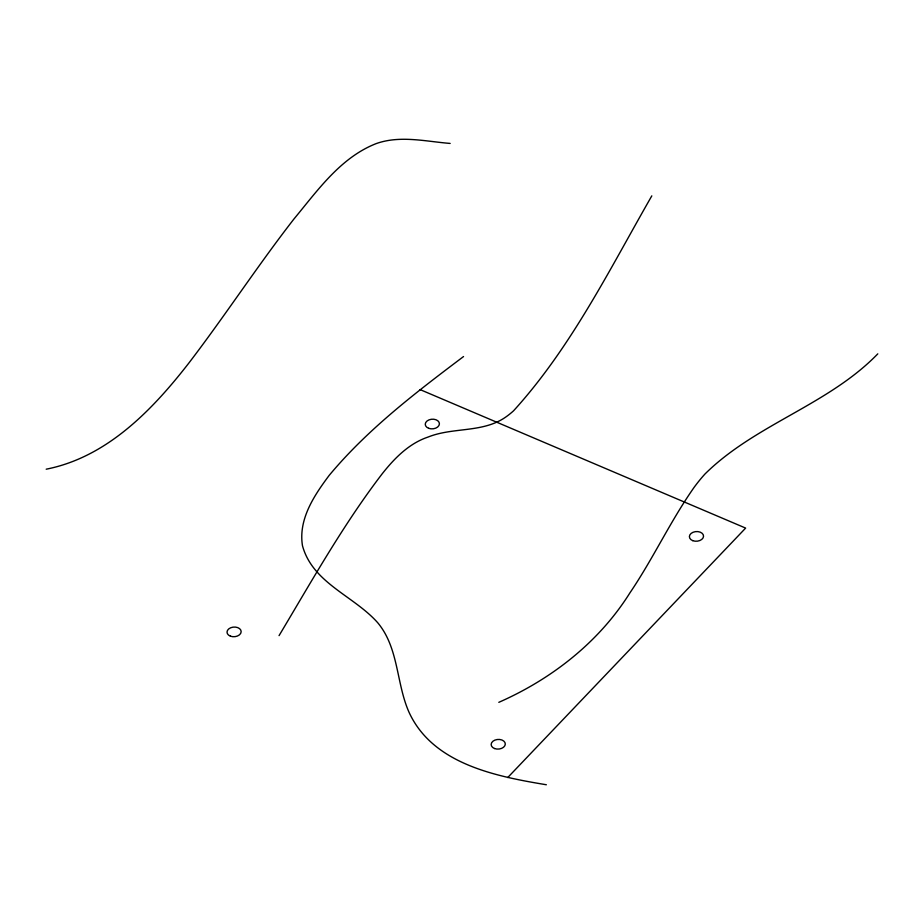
<?xml version="1.0" encoding="UTF-8"?>
<svg xmlns="http://www.w3.org/2000/svg" width="924" height="924" viewBox="0 0 924 924"><rect width="100%" height="100%" fill="white"/><g stroke="black" fill="none" stroke-linecap="round" stroke-linejoin="round"><path stroke-width="1.39" d="M651.813 195.865C609.528 269.542 571.055 347.609 513.536 410.834A96.038 41.973 -67 0 1 502.933 418.907C480.284 432.663 452.125 427.35 428.043 437.064C408.87 443.497 394.305 458.443 382.086 473.943C343.174 524.763 311.85 580.826 279.048 635.631M507.75 777.534L745.633 528.089L420.108 389.605M877.8 353.846C828.274 404.931 755.405 424.208 705.081 473.897A108.42 47.39 -67 0 0 694.109 487.364C670.408 521.101 653.049 558.789 629.891 592.908C599.029 642.134 551.651 679.082 498.81 702.332M463.548 356.548C415.823 392.527 367.671 429.175 329.21 475.352C314.16 495.472 298.198 519.276 302.471 545.703C312.612 583.229 354.1 595.922 377.835 622.868C398.995 648.336 396.13 683.668 409.24 712.727C433.183 764.16 495.899 776.368 546.35 784.753M46.2 469.196C107.069 457.184 152.391 410.002 188.946 362.936C225.063 315.719 257.519 265.823 294.028 218.896C317.59 190.494 340.586 157.496 376.241 143.578C400.207 135.089 425.675 141.464 450.15 143.428M428.644 428.297A7.092 4.839 -3.9 0 0 439.408 423.873A7.092 4.839 -3.9 0 0 428.932 419.9A7.092 4.839 -3.9 0 0 428.644 428.297M230.411 636.162A7.092 4.839 -3.9 0 0 241.164 631.739A7.092 4.839 -3.9 0 0 230.688 627.766A7.092 4.839 -3.9 0 0 230.411 636.162M692.781 540.667A7.092 4.839 -3.9 0 0 703.545 536.243A7.092 4.839 -3.9 0 0 693.069 532.27A7.092 4.839 -3.9 0 0 692.781 540.667M494.548 748.532A7.092 4.839 -3.9 0 0 505.301 744.109A7.092 4.839 -3.9 0 0 494.825 740.136A7.092 4.839 -3.9 0 0 494.548 748.532"/></g></svg>
